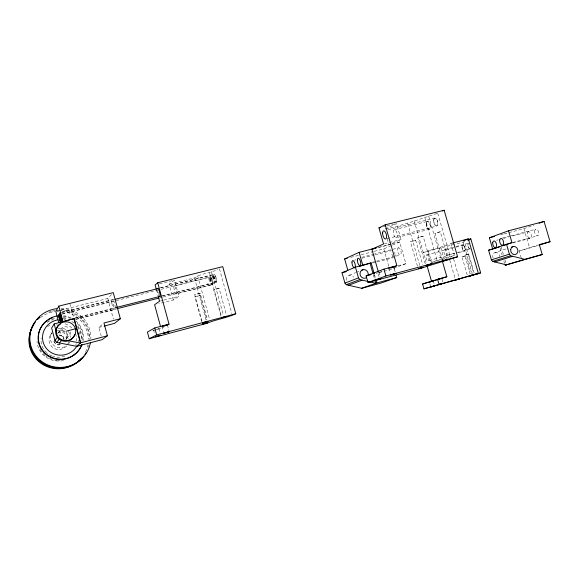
<?xml version="1.0" encoding="UTF-8"?>
<svg xmlns="http://www.w3.org/2000/svg" width="579" height="579" viewBox="0 0 579 579"><rect width="100%" height="100%" fill="white"/><g stroke="black" fill="none" stroke-linecap="round" stroke-linejoin="round"><path stroke-width="0.43" stroke-dasharray="2.9 2.17" d="M156.598 329.379L159.03 328.582L156.062 329.277M50.576 334.872L51.944 332.759A10.161 9.814 -8.3 0 0 66.498 345.829M425.239 263.843L417.741 237.759L420.947 236.645L423.126 236.181L430.653 262.345M57.697 333.461L60.694 329.321A5.457 5.276 -6.3 0 1 69.285 328.25M61.048 330.891L64.037 326.867M423.075 236.246L417.741 237.759M201.999 321.222L194.718 294.733L197.294 293.821L200.175 293.235L207.456 319.702M200.175 293.235L194.718 294.733M442.667 260.116L434.952 233.359L437.492 232.432L440.315 231.788L448.045 258.567M65.825 339.533L69.219 335.704M440.315 231.788L434.952 233.359M61.041 310.127L107.832 298.467L111.457 294.581M220.954 316.17L213.702 289.876L216.314 288.957L219.108 288.385L226.367 314.665M417.445 266.137L410.475 241.834L412.979 240.944L415.679 240.328L422.67 264.639M219.108 288.385L213.702 289.876M415.679 240.328L410.475 241.834M101.253 336.138L98.908 327.424L102.693 324.095M201.687 321.62L194.899 296.926L197.504 296.028L200.182 295.485L206.971 320.165M200.182 295.485L194.899 296.926M173.345 299.958L169.054 284.282L174.424 280.142L178.853 296.303L173.345 299.958L158.87 303.664M470.148 273.918L464.727 255.216L467.115 254.463L468.708 254.065L474.129 272.789M468.708 254.065L464.727 255.216M169.054 284.282L194.501 277.934C201.434 273.266 210.372 273.172 217.834 269.365M206.927 284.427L208.158 283.645M467.217 274.931L461.962 256.786L463.851 256.179M463.945 256.28L465.834 255.672L471.349 274.692M165.051 326.324L161.078 328.467L151.691 330.956M377.863 247.674L388.95 244.837L401.073 239.511L396.499 223.552L384.528 229.356C402.492 225.448 419.529 219.275 436.884 213.485M374.237 251.344L383.805 248.89L391.737 245.438M392.526 245.098L399.662 241.993L405.886 263.706L389.761 269.756L377.949 272.897L379.643 278.854M349.253 275.213L355.68 272.622M356.483 272.296L358.9 271.327M398.547 247.819L398.157 247.971A3.706 1.599 75.5 0 0 397.896 252.169A3.706 1.599 75.5 0 0 400.292 255.006A3.706 1.599 75.5 0 0 400.972 251.315L400.711 250.381A3.706 1.599 75.5 0 0 398.547 247.819L374.533 254.015M452.698 242.992C443.152 247.023 432.918 248.905 423.249 252.56L464.597 241.704L473.723 273.179M379.39 272.318L383.739 270.704M528.605 231.752L528.135 231.926A3.373 1.896 74.8 0 0 527.433 235.255L527.686 236.094A3.373 1.896 74.8 0 0 530.378 238.237A3.373 1.896 74.8 0 0 531.16 234.524A3.373 1.896 74.8 0 0 528.605 231.752L512.118 236.131M504.063 233.894L523.923 228.662L534.004 225.05M428.221 250.642L431.587 262.352L441.661 258.762L454.406 255.361L450.961 243.448M431.587 262.352L444.1 259.001L454.406 255.361M493.228 258.22A3.973 3.467 70.5 0 1 495.067 252.545L508.21 248.203M521.245 257.952L519.218 251.011L538.477 244.888M519.218 251.011L538.144 245.474M512.842 242.463L537.63 235.805M512.726 242.977L530.053 238.324M496.507 240.278L498.244 239.815M503.448 238.432L508.651 237.05M376.075 273.295L378.557 272.637M446.17 255.419A3.054 1.455 75.1 0 0 446.423 250.845A3.054 1.455 75.1 0 0 443.89 251.091A3.054 1.455 75.1 0 0 446.17 255.419L470.191 249.021M428.113 260.76A3.025 1.39 75.1 0 0 428.279 256.2A3.025 1.39 75.1 0 0 425.876 256.49A3.025 1.39 75.1 0 0 428.113 260.76L454.855 253.631M458.307 252.712L464.351 251.098A2.982 1.476 75.1 0 0 464.611 246.582A2.982 1.476 75.1 0 0 462.056 246.915A2.982 1.476 75.1 0 0 464.351 251.098M444.817 249.484L455.123 246.763M455.977 246.538L468.867 243.137M500.611 234.806L503.202 234.126M426.723 254.876L455.217 247.349M456.086 247.124L462.99 245.301M398.026 265.79L405.886 263.706M502.406 238.078L510.106 236.037M510.96 235.812L535.763 229.226M372.145 262.345L375.641 261.433M376.516 261.201L394.892 256.403M395.768 256.171L400.147 255.035M372.818 263.018L376.278 262.113M377.139 261.889L393.568 257.597M354.334 260.21L356.063 259.768M362.114 258.198L374.222 255.071M375.083 254.847L391.513 250.606M98.908 327.424L103.257 326.295M350.736 257.387L360.312 254.926M361.18 254.702L373.361 251.568M361.672 257.329L373.679 254.232M384.442 243.752L401.073 239.511M160.405 301.008L162.916 300.363M163.756 300.154L178.853 296.303M378.97 247.284L391.042 244.2M391.903 243.976L399.662 241.993M387.235 238.606L436.617 226.107A4.14 1.969 76.2 0 0 437.073 219.904A4.14 1.969 76.2 0 0 433.642 220.186A4.14 1.969 76.2 0 0 436.617 226.107M75.205 317.893L115.445 307.702M161.809 295.963L215.171 282.451M162.431 296.014L216.162 282.407A4.176 1.035 75.7 0 0 215.678 276.386A4.176 1.035 75.7 0 0 213.803 276.263A4.176 1.035 75.7 0 0 216.162 282.407M75.176 318.226L116.104 307.854M396.195 237.708A4.125 1.788 76.1 0 0 396.434 231.528A4.125 1.788 76.1 0 0 393.329 231.824A4.125 1.788 76.1 0 0 396.195 237.708L429.213 229.335A4.067 1.903 76.2 0 0 429.582 223.204A4.067 1.903 76.2 0 0 426.282 223.552A4.067 1.903 76.2 0 0 429.213 229.335M75.646 319.21L116.784 308.773M159.666 297.888L162.294 297.222M163.169 296.998L211.306 284.788M176.117 293.922A4.162 0.854 75.6 0 0 175.43 287.915A4.162 0.854 75.6 0 0 173.881 287.814A4.162 0.854 75.6 0 0 176.117 293.922L212.442 284.702A4.104 0.999 75.7 0 0 211.907 278.745A4.104 0.999 75.7 0 0 210.126 278.709A4.104 0.999 75.7 0 0 212.442 284.702M75.798 319.478L114.099 309.751M388.068 229.718L434.923 218.022M61.627 312.342L113.962 299.256M160.434 287.749L214.259 274.294M61.663 312.667L113.296 299.756M160.549 287.929L213.058 274.801L214.114 278.622M394.422 229.668L427.49 221.395M62.185 313.811L111.812 301.377M174.163 285.845L210.532 276.733M62.134 314.144L157.575 290.217M161.078 289.341L209.236 277.269L210.271 281.025M383.356 226.809L385.983 226.157M386.859 225.94L396.499 223.552M159.507 283.848L174.424 280.142M57.574 310.988L60.173 310.344M154.13 330.001L153.63 330.073L154.767 334.249M461.962 256.786L465.834 255.672M523.923 228.662L529.64 248.167M501.117 246.806L503.375 254.543M504.881 259.696L505.887 263.141M500.097 248.094L502.102 254.955M503.853 260.955L504.599 263.525M463.091 241.827L472.232 273.375M453.639 258.951L458.937 277.276M437.702 213.217L450.455 257.351M449.753 260.065L455.022 278.304M440.742 247.356L444.1 259.001M428.655 216.141L441.321 260.072M424.914 217.885L437.21 260.586M441.943 279.078L442.899 282.4M433.28 280.953L434.207 284.195M414.094 220.57L426.658 264.393M429.828 283.681L430.53 286.106M407.71 223.581L419.826 265.775M387.228 238.816L388.95 244.837M394.133 266.637L395.587 271.739M394.133 268.584L395.066 271.855M383.805 248.89L389.269 268.012M388.697 268.207L390.152 273.302M378.905 272.101L380.085 276.226M374.468 274.576L375.662 278.752M373.65 273.621L375.062 278.564M373.412 274.974L374.36 278.311M219.455 268.83L231.824 313.55M211.364 271.515L223.422 315.164M209.489 272.789L221.424 316.011M197.598 275.749L209.555 319.174M194.501 277.934L206.254 320.643M167.403 324.862L169.046 330.884M156.525 290.079L158.161 296.079M161.838 326.404L163.488 332.426M159.03 328.582L160.166 332.751M107.832 298.467L113.404 319.08M69.871 303.7L73.721 318.066M56.88 324.262L57.56 326.788M53.941 341.169L53.97 341.284A5.153 4.972 -9 0 0 60.173 344.751M64.008 339.287L63.943 338.693A5.153 4.972 -9 0 0 59.058 334.952M469.54 248.717A2.873 1.448 75.1 0 1 468.158 243.94M470.568 248.876A3.018 1.52 75.1 0 1 468.382 247.356A3.018 1.52 75.1 0 1 468.194 243.621M495.067 252.545A3.973 3.467 70.5 0 1 499.699 256.454M346.611 280.294A4.234 3.923 68.5 0 1 353.769 277.261M393.119 256.801A3.648 1.556 75.5 0 1 391.657 252.697M394.531 252.335A3.648 1.556 75.5 0 1 395.059 254.145M395.168 255.057A3.648 1.556 75.5 0 1 395.146 255.889M158.928 295.377A4.27 0.803 75.6 0 1 158.588 294.501M158.262 293.495A4.27 0.803 75.6 0 1 157.589 290.383M75.683 320.853A22.523 21.756 -8.1 0 1 83 341.212M63.502 315.743A22.523 21.756 -8.1 0 1 71.224 317.958M77.13 323.22A22.393 21.626 -8.3 0 1 82.754 339.945M63.111 316.344A22.393 21.626 -8.3 0 1 70.79 318.544M61.07 308.404A30.542 29.493 -8.3 0 1 90.845 338.954M78.505 340.409A18.289 17.659 -8.3 0 1 78.23 341.805M75.451 333.511A17.84 17.225 -9 0 1 76.631 340.944M76.218 343.673A17.84 17.225 -9 0 1 75.835 345.012M64.776 356.165A17.84 17.225 -9 0 1 52.776 356.237M52.103 355.998A17.84 17.225 -9 0 1 47.203 353.147M46.667 352.683A17.84 17.225 -9 0 1 41.131 338.208M47.507 326.788A17.84 17.225 -9 0 1 51.792 324.218M65.072 323.755A17.84 17.225 -9 0 1 72.093 328.293M66.144 338.708A5.327 5.139 -8.1 0 0 66.346 337.383L66.194 336.052A5.327 5.139 -8.1 0 0 58.479 332.838M62.206 311.488A29.739 28.704 -9 0 1 88.377 339.316M87.972 344.462A29.739 28.704 -9 0 1 85.612 351.866M40.327 317.632A29.739 28.704 -9 0 1 55.07 311.567M56.851 311.386A29.739 28.704 -9 0 1 58.638 311.314M63.538 360.5A21.807 21.047 -9 0 1 37.034 341.234M47.094 322.344A21.807 21.047 -9 0 1 53.521 319.608M63.922 319.463A21.807 21.047 -9 0 1 65.601 319.905M79.084 332.1A21.807 21.047 -9 0 1 79.888 334.488M77.463 326.737A22.038 21.271 -8.7 0 1 81.422 340.358M59.847 360.449A22.038 21.271 -8.7 0 1 58.066 360.428M57.183 360.37A22.038 21.271 -8.7 0 1 54.549 359.972M51.98 359.269A22.038 21.271 -8.7 0 1 47.97 357.446M47.217 356.99A22.038 21.271 -8.7 0 1 45.777 355.991M45.09 355.448A22.038 21.271 -8.7 0 1 39.292 347.928M47.63 321.331A22.038 21.271 -8.7 0 1 49.164 320.448M51.589 319.362A22.038 21.271 -8.7 0 1 56.735 318.066M62.901 318.103A22.038 21.271 -8.7 0 1 67.157 319.145M71.847 321.446A22.038 21.271 -8.7 0 1 73.938 322.981M59.297 310.192A30.05 29.008 -8.7 0 1 89.34 338.498M88.587 345.402A30.05 29.008 -8.7 0 1 88.131 347.089M48.672 312.19A30.05 29.008 -8.7 0 1 51.43 311.292M52.132 311.111A30.05 29.008 -8.7 0 1 54.969 310.539M55.685 310.438A30.05 29.008 -8.7 0 1 58.392 310.214M69.697 342.037A10.161 9.814 -8.3 0 1 68.85 343.463M58.016 328.467A10.161 9.814 -8.3 0 1 66.824 330.218M68.054 331.333A10.161 9.814 -8.3 0 1 70.631 337.239M68.648 341.617A9.915 9.568 -9 0 1 67.888 343.904M66.563 345.945A9.915 9.568 -9 0 1 52.132 346.987A9.915 9.568 -9 0 1 52.168 333.005M57.299 330.508A9.915 9.568 -9 0 1 68.713 338.44M77.926 326.209A22.161 21.394 -8.6 0 1 81.834 340.763M63.285 317.531A22.161 21.394 -8.6 0 1 67.569 318.573M61.106 309.584A30.224 29.182 -8.6 0 1 89.846 339.786M70.848 331.977A5.457 5.276 -6.3 0 1 63.936 337.072A5.457 5.276 -6.3 0 1 60.694 329.328M66.071 332.201A5.218 5.045 -7.6 0 1 66.006 339.33M57.857 333.236A5.218 5.045 -7.6 0 1 65 331.405M115.894 307.681A4.437 0.637 75.5 0 1 113.802 300.458M60.202 344.606A4.958 4.784 -9 0 1 54.165 341.234M59.015 335.198A4.958 4.784 -9 0 1 63.907 339.982M462.165 246.611A2.844 1.411 75.1 0 0 464.076 250.96A2.844 1.411 75.1 0 0 464.742 247.045A2.844 1.411 75.1 0 0 462.165 246.611M534.728 230.594A3.423 1.954 74.8 0 0 537.117 235.841A3.423 1.954 74.8 0 0 538.267 231.115A3.423 1.954 74.8 0 0 534.728 230.594M426.419 223.255A3.872 1.809 76.2 0 0 428.952 229.139A3.872 1.809 76.2 0 0 429.705 223.697A3.872 1.809 76.2 0 0 426.419 223.255M433.801 219.919A3.944 1.875 76.2 0 0 436.392 225.904A3.944 1.875 76.2 0 0 437.188 220.353A3.944 1.875 76.2 0 0 433.801 219.919M210.163 278.427A3.908 0.948 75.7 0 0 212.269 284.484A3.908 0.948 75.7 0 0 212.037 279.244A3.908 0.948 75.7 0 0 210.163 278.427M213.861 276.024A3.981 0.984 75.7 0 0 216.01 282.176A3.981 0.984 75.7 0 0 215.793 276.834A3.981 0.984 75.7 0 0 213.861 276.024M212.754 276.299A3.981 0.977 75.7 0 0 214.91 282.458A3.981 0.977 75.7 0 0 214.686 277.117A3.981 0.977 75.7 0 0 212.754 276.299M111.805 302.976A4.364 0.615 75.5 0 0 113.933 309.751A4.364 0.615 75.5 0 0 113.137 303.961A4.364 0.615 75.5 0 0 111.805 302.976M208.947 278.731A3.915 0.948 75.7 0 0 211.06 284.796A3.915 0.948 75.7 0 0 210.821 279.548A3.915 0.948 75.7 0 0 208.947 278.731"/><path stroke-width="0.87" d="M104.126 326.071L114.562 323.372L120.345 318.754L113.274 292.634L58.79 306.117L55.837 311.422L58.826 322.583M76.718 346.343L80.705 342.797L74.206 318.58L54.187 323.922L51.64 328.083L54.954 340.503L56.641 342.413L76.718 346.343L102.193 339.627L107.404 335.784L103.952 322.981L120.345 318.754M62.67 321.772L74.206 318.58M54.954 340.503L57.661 336.913M56.641 342.413L59.427 338.918L58.247 337.586M59.319 343.086L61.649 340.314M157.72 282.762L169.032 324.175L154.759 327.946L147.428 332.093L149.23 338.722L206.971 323.256C216.293 319.34 226.541 317.994 235.776 313.76L222.734 266.644L157.72 282.762L155.121 284.933L156.287 289.225M167.44 325.036L169.032 324.175M149.23 338.722L156.656 334.908L235.776 313.76M378.311 271.768L371.884 249.209L383.566 243.976L378.97 227.894L385.194 224.818L444.136 210.242L457.598 256.772L420.571 268.359L367.998 282.494L366.138 275.937L383.949 269.126L396.883 265.696L385.194 224.818M442.53 210.98L444.136 210.242M347.87 270.335L344.643 258.951L359.132 252.357L376.379 247.95M373.658 273.585L374.193 273.382M396 275.126L396.702 277.58L380.859 283.109L361.68 288.291L346.293 284.716L344.946 283.102L342.015 272.738L355.426 267.129L371.139 262.866L374.229 273.737M359.313 266.485L371.139 262.866M361.31 270.357L362.917 269.713M344.946 283.102L358.481 277.891L359.877 279.57L375.785 283.312L374.837 279.975M346.293 284.716L359.877 279.57M391.049 267.903L396.883 265.696M463.634 240.676L468.339 238.895L478.348 273.397L472.732 275.076L480.664 272.875L470.807 238.888L468.418 239.511M470.807 238.888L467.738 240.039L469.511 239.858M348.348 285.317L362.005 280.2M492.707 249.158L489.393 237.766L508.528 230.797L544.094 221.446L550.05 241.696L538.998 245.199M367.998 282.494L385.911 275.995L457.598 256.772M539.049 223.248L544.094 221.446M389.291 267.954L388.697 268.207L389.204 268.12M361.68 288.291L376.849 282.936L396.702 277.58M162.084 326.267L165.797 325.188M166.759 325.13L167.403 324.862L166.419 325.036M506.386 264.856L492.642 261.397L491.412 259.877L488.589 250.179L511.981 242.623L508.528 230.797M493.959 248.731L499.699 246.792M502.97 245.677L511.981 242.623M511.496 247.117L513.139 246.574M437.731 279.368L441.705 278.253L437.782 279.368M393.525 266.897L392.381 267.259M491.412 259.877L509.397 254.159L510.664 255.737L524.813 259.349L542.226 254.521L539.317 244.62L550.05 241.696M492.642 261.397L510.664 255.737M480.664 272.875L423.973 288.834L422.576 283.985L446.843 276.74L442.399 261.332M422.576 283.985L446.843 276.74M494.48 261.969L512.56 256.338M389.812 267.788L393.633 266.724M432.781 281.112L433.28 280.953L432.629 281.119M423.973 288.834L478.348 273.397M524.813 259.349L505.098 265.24L542.226 254.521M432.397 281.228L431.435 281.503M431.21 281.51L429.401 282.045L430.443 281.778M164.87 325.695L165.58 325.492M441.032 283.804C435.314 285.469 447.031 282.103 441.227 283.79M432.607 286.381C427.027 288.002 438.404 284.73 432.831 286.352M472.522 275.068C466.819 276.726 478.457 273.375 472.739 275.039M391.686 267.462L390.297 267.845M430.928 281.647L432.202 281.235M488.589 250.179L493.192 248.941M366.138 275.937L371.103 274.62M489.393 237.766L494.567 236.398M452.698 242.992L468.339 238.895M342.015 272.738L346.365 271.602M80.705 342.797L107.404 335.784M344.643 258.951L347.255 258.277M65.999 331.224L75.408 328.807M371.884 249.209L375.301 248.333M116.321 307.478L160.057 296.405M117.66 308.549L158.791 298.113M115.047 299.314L157.922 288.588M378.97 227.894L380.721 227.46M477.53 273.809L479.238 273.389M162.837 326.223L163.452 326.071M68.293 340.77L80.423 343.05L73.953 318.913M60.491 322.648L58.638 315.019L60.795 322.749M506.459 244.106L509.397 254.159M437.586 279.288L439.034 284.311M426.897 265.24L431.572 281.503M383.949 269.126L385.911 275.995M375.901 279.592L376.849 282.936M370.09 263.293L372.941 273.302M359.132 252.357L362.743 265.059M355.426 267.129L358.481 277.891M158.393 296.933L159.565 301.218L154.607 304.757L160.615 326.773M154.759 327.946L156.656 334.908M58.79 306.117L62.894 321.446M54.187 323.922L56.04 330.855M366.29 277.754A4.4 4.053 68.4 0 1 360.196 274.982A4.4 4.053 68.4 0 1 363.959 269.59A4.4 4.053 68.4 0 1 368.106 275.148M157.539 288.907A4.27 0.803 75.6 0 1 158.849 289.963A4.27 0.803 75.6 0 1 160.13 295.29A4.27 0.803 75.6 0 1 159.261 296.057M81.545 345.004A22.393 21.626 -8.3 0 1 80.872 346.618M80.488 347.407A22.393 21.626 -8.3 0 1 46.168 354.623A22.393 21.626 -8.3 0 1 47 320.73M48.477 319.717A22.393 21.626 -8.3 0 1 52.501 317.726M82.052 344.577A22.523 21.756 -8.1 0 1 56.858 358.85A22.523 21.756 -8.1 0 1 38.366 337.325A22.523 21.756 -8.1 0 1 57.422 315.91M77.021 345.873A18.427 17.797 -8.1 0 1 45.879 347.776A18.427 17.797 -8.1 0 1 57.893 319.825M90.462 342.471A30.542 29.493 -8.3 0 1 58.24 367.383A30.542 29.493 -8.3 0 1 29.847 338.976A30.542 29.493 -8.3 0 1 56.67 308.658M81.292 358.43A29.739 28.704 -9 0 1 41.319 363.554A29.739 28.704 -9 0 1 33.198 325.507M74.771 354.145A21.807 21.047 -9 0 1 73.533 355.354M86.257 352.365A30.224 29.182 -8.6 0 1 84.86 354.63M83.817 356.078A30.224 29.182 -8.6 0 1 42.419 362.903A30.224 29.182 -8.6 0 1 34.291 323.212M37.056 319.659A30.224 29.182 -8.6 0 1 39.64 317.126M82.189 357.8A30.05 29.008 -8.7 0 1 40.342 361.918A30.05 29.008 -8.7 0 1 35.659 321.591M37.432 319.572A30.05 29.008 -8.7 0 1 39.394 317.712M60.477 322.322A4.444 0.384 75.4 0 1 60.194 321.519M59.89 320.542A4.444 0.384 75.4 0 1 59.586 319.456M59.304 318.341A4.444 0.384 75.4 0 1 59.101 315.258A4.444 0.384 75.4 0 1 60.976 322.416M74.691 334.401A9.669 9.351 -6.3 0 1 59.413 339.395A9.669 9.351 -6.3 0 1 60.636 323.856M375.539 280.185L380.787 278.702L375.539 280.185M390.659 274.974L396.072 273.44L390.659 274.974M155.476 336.717L160.846 335.255L155.476 336.717M163.748 333.251L169.278 331.745L163.748 333.251M425.782 265.544L431.138 264.031L425.782 265.544M202.527 322.887L207.926 321.41L202.527 322.887M442.978 260.934L448.298 259.428L442.978 260.934M221.496 317.813L226.838 316.358L221.496 317.813M418.262 268.699L423.415 267.245L418.262 268.699M202.476 324.131L207.673 322.72L202.476 324.131M455.572 280.026L459.415 278.94L455.572 280.026M467.774 276.639L471.596 275.561L467.774 276.639M510.729 249.368A4.118 3.568 70.5 0 0 515.448 254.471A4.118 3.568 70.5 0 0 516.685 247.732A4.118 3.568 70.5 0 0 510.729 249.368M499.728 239.894A3.474 1.853 74.9 0 0 502.094 245.243A3.474 1.853 74.9 0 0 503.115 240.48A3.474 1.853 74.9 0 0 499.728 239.894M492.715 242.789A3.423 1.802 74.9 0 0 495.392 247.631A3.423 1.802 74.9 0 0 495.856 242.478A3.423 1.802 74.9 0 0 492.715 242.789M351.981 262.128A3.706 1.426 75.5 0 0 354.29 267.802A3.706 1.426 75.5 0 0 354.645 262.7A3.706 1.426 75.5 0 0 351.981 262.128M357.366 260.101A3.764 1.469 75.5 0 0 359.892 265.544A3.764 1.469 75.5 0 0 359.964 260A3.764 1.469 75.5 0 0 357.366 260.101M382.618 232.961A4.227 1.788 76.1 0 0 385.505 239.047A4.227 1.788 76.1 0 0 385.744 232.765A4.227 1.788 76.1 0 0 382.618 232.961M60.042 314.578A4.212 0.369 75.4 0 0 61.975 321.179A4.212 0.369 75.4 0 0 60.983 315.714A4.212 0.369 75.4 0 0 60.042 314.578M60.05 314.81A4.531 0.398 75.4 0 0 62.112 321.533A4.531 0.398 75.4 0 0 60.838 315.128A4.531 0.398 75.4 0 0 60.05 314.81M61.034 339.41A9.749 9.43 -6.1 0 0 75.719 331.239A9.749 9.43 -6.1 0 0 61.157 323.068A9.749 9.43 -6.1 0 0 61.034 339.41"/></g></svg>
